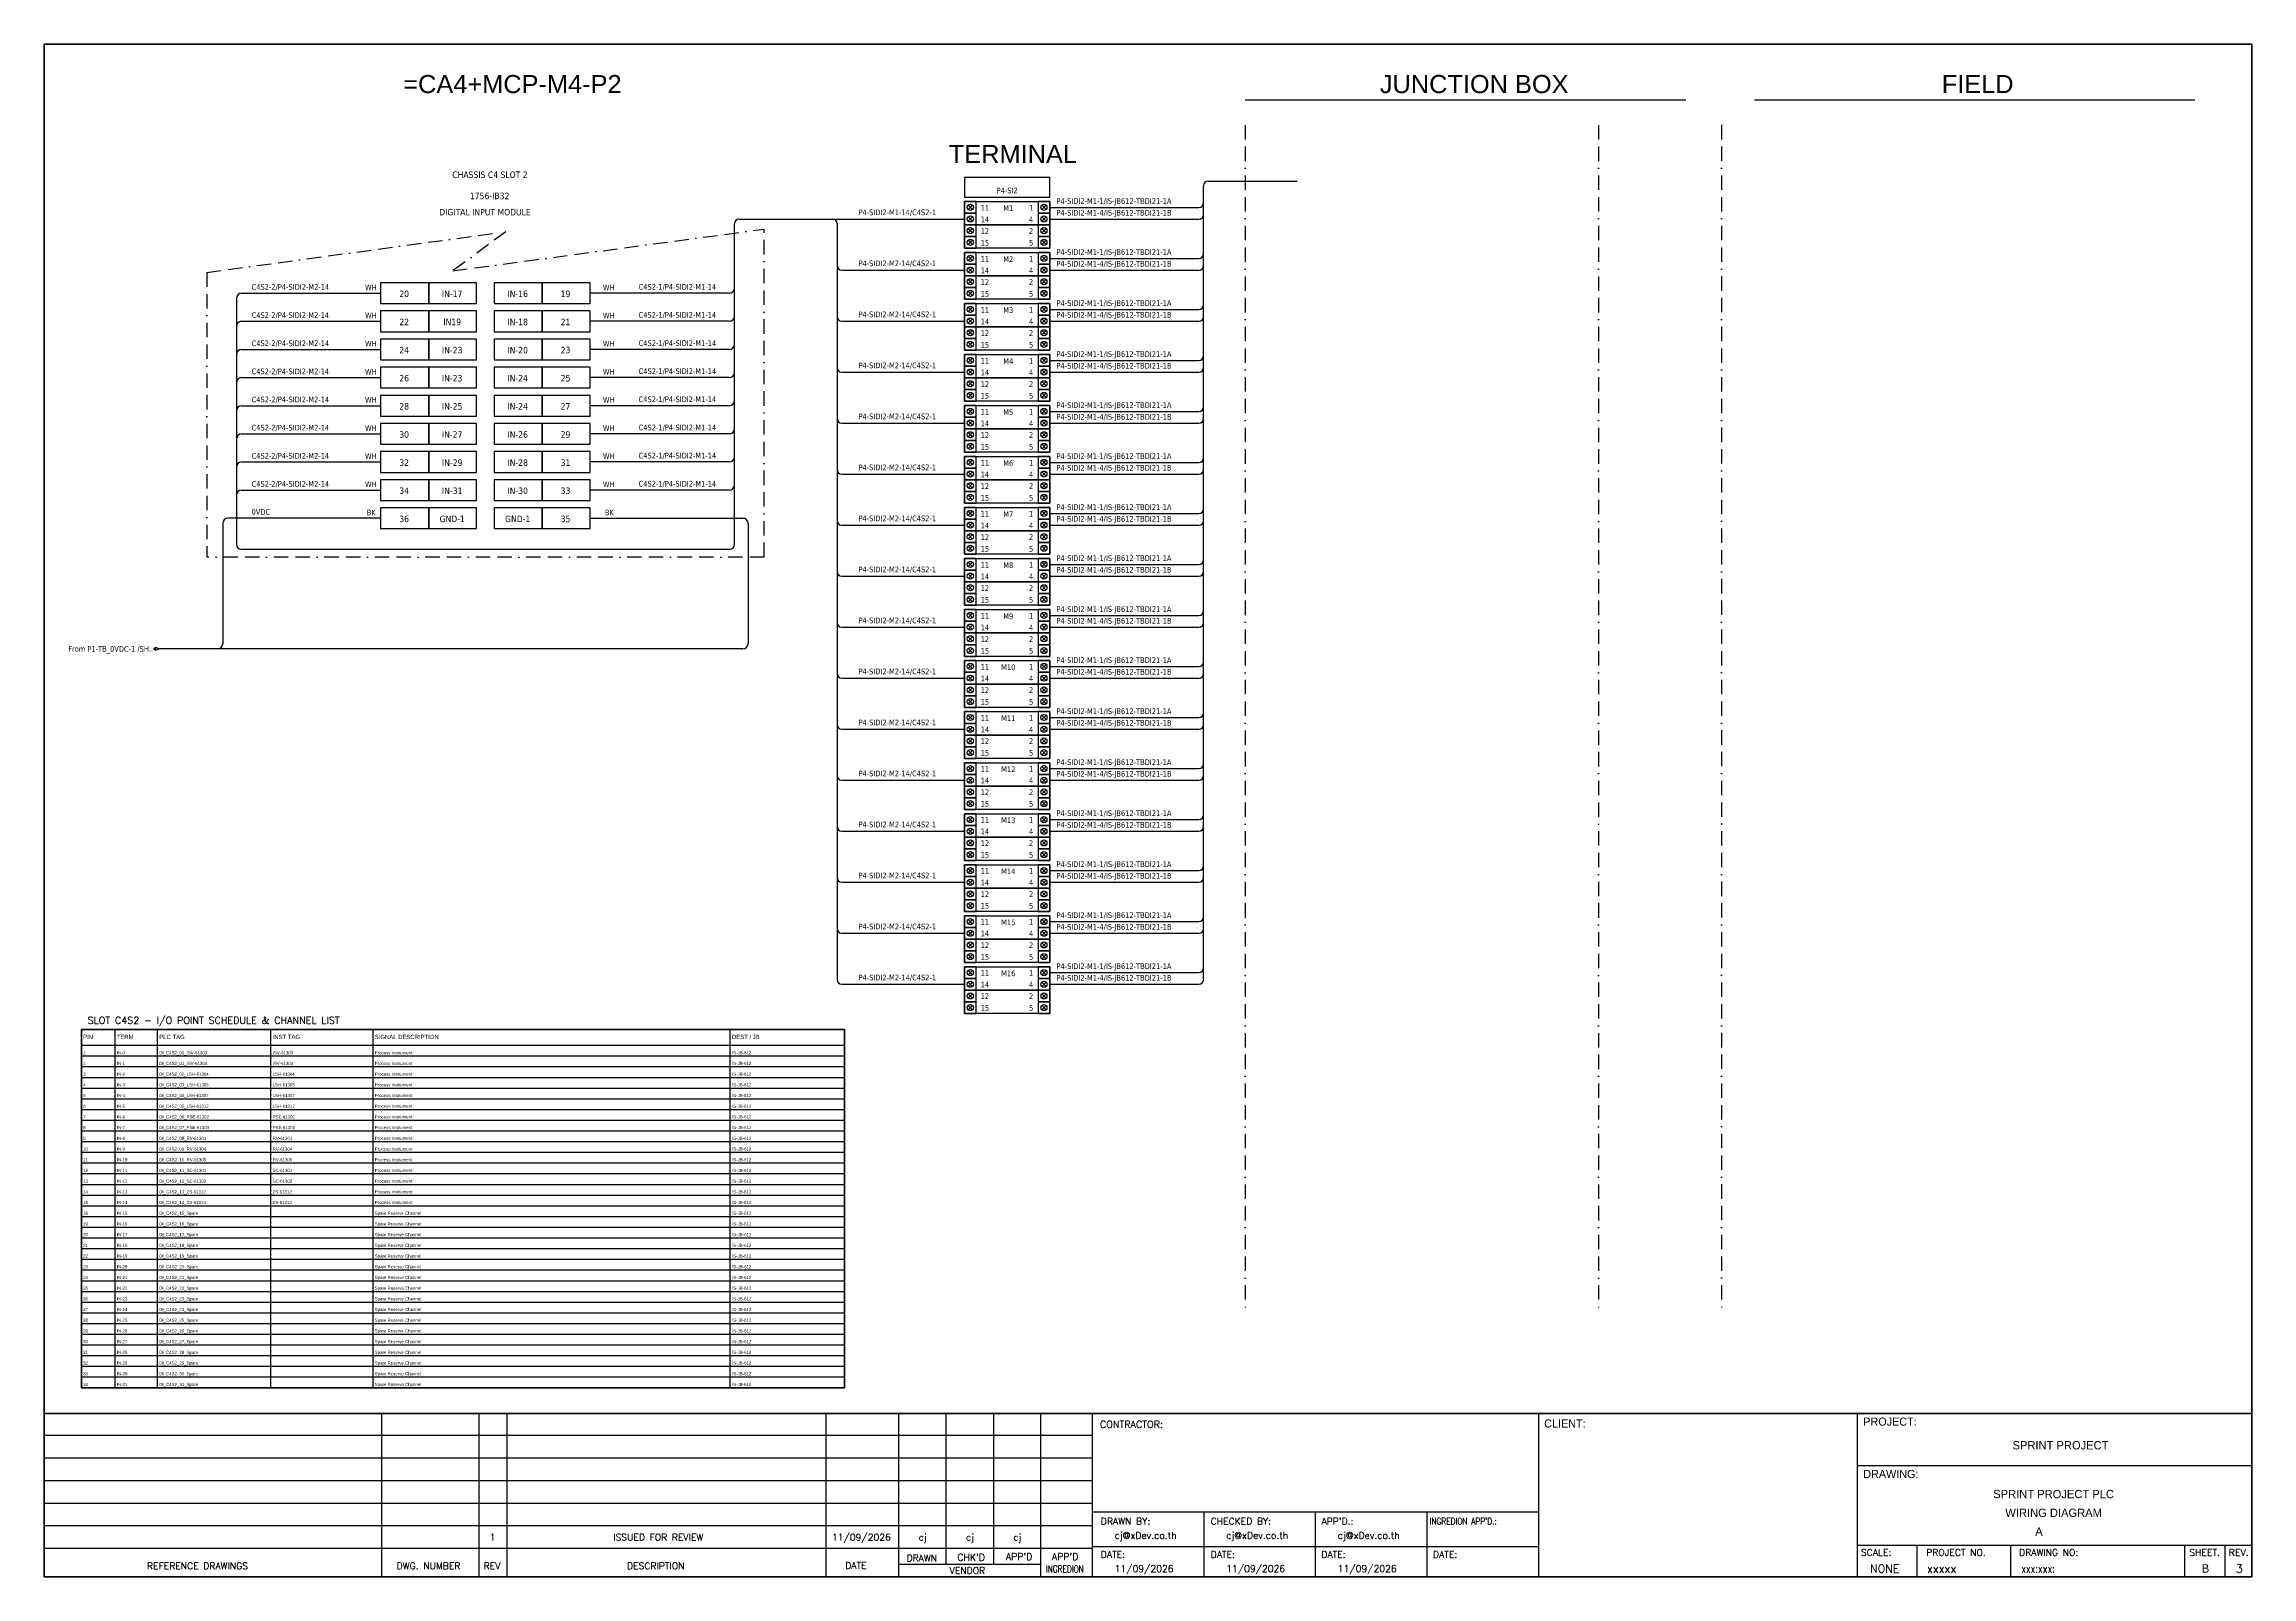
# Model space of a CAD drawing. Header units: millimetres. Extents: x 0 to 62600, y 0 to 14837.
# Drawn here: x 8387 to 12280, y 3004 to 5708 of the extents above; entities that cross this region are included whole.
import ezdxf
from ezdxf.enums import TextEntityAlignment as Align

# ---------------------------------------------------------------- set-up
doc = ezdxf.new("R2010")
doc.units = ezdxf.units.MM
doc.linetypes.add('BORDERX2', pattern=[88.9, 25.4, -12.7, 25.4, -12.7, 0, -12.7])
for name, color, linetype in [('GT_1', 9, 'Continuous'), ('HELPPOINT', 7, 'Continuous'), ('MEMBER', 7, 'Continuous'), ('VECTORS', 7, 'Continuous'), ('x01001-FrameArea', 2, 'BORDERX2')]:
    doc.layers.add(name, color=color, linetype=linetype)
for name, color, linetype, lineweight in [('IE-EQUIP', 253, 'Continuous', 25), ('IE-WIRE', 7, 'Continuous', 25), ('power', 7, 'Continuous', 25)]:
    doc.layers.add(name, color=color, linetype=linetype, lineweight=lineweight)
doc.styles.add('HTX11', font='O8111901')
doc.styles.add('ROMANS', font='romans.shx', dxfattribs={"width": 0.85, "height": 25})
doc.styles.get("Standard").update_dxf_attribs({"font": 'arial.ttf'})
doc.styles.add('Tahoma', font='')
doc.styles.get('Tahoma').set_extended_font_data('Tahoma')

# ---------------------------------------------------------------- blocks, each defined once
blk = doc.blocks.new('IS_HiC2821-1')
at = {"color": 1, "ltscale": 25.4}
for p, q in [((14.1, -6.5), (6.5, -14.1)), ((6.5, -6.5), (14.1, -14.1)), ((14.1, -27.1), (6.5, -34.8)), ((6.5, -27.1), (14.1, -34.8)), ((136.2, -6.5), (143.9, -14.1)), ((143.9, -6.5), (136.2, -14.1)), ((136.2, -27.1), (143.9, -34.8)), ((143.9, -27.1), (136.2, -34.8)), ((14.1, -47.7), (6.5, -55.4)), ((6.5, -47.7), (14.1, -55.4)), ((14.1, -68.3), (6.5, -76)), ((6.5, -68.3), (14.1, -76)), ((136.2, -47.7), (143.9, -55.4)), ((143.9, -47.7), (136.2, -55.4)), ((136.2, -68.3), (143.9, -76)), ((143.9, -68.3), (136.2, -76))]:
    blk.add_line(p, q, dxfattribs=at)
for points in [[(0, -20.6), (20.6, -20.6), (20.6, 0), (0, 0)], [(129.7, -20.6), (150.3, -20.6), (150.3, 0), (129.7, 0)], [(0, -41.2), (20.6, -41.2), (20.6, -20.6), (0, -20.6)], [(129.7, -41.2), (150.3, -41.2), (150.3, -20.6), (129.7, -20.6)], [(0, -61.8), (20.6, -61.8), (20.6, -41.2), (0, -41.2)], [(0, -82.4), (20.6, -82.4), (20.6, -61.8), (0, -61.8)], [(129.7, -61.8), (150.3, -61.8), (150.3, -41.2), (129.7, -41.2)], [(129.7, -82.4), (150.3, -82.4), (150.3, -61.8), (129.7, -61.8)]]:
    blk.add_lwpolyline(points, close=True, dxfattribs=at)
for points in [[(0, 0), (150.3, 0), (150.3, -41.2), (0, -41.2)], [(0, -41.2), (150.3, -41.2), (150.3, -82.4), (0, -82.4)]]:
    blk.add_lwpolyline(points, close=True)
for centre in [(10.3, -10.3), (10.3, -30.9), (140, -10.3), (140, -30.9), (10.3, -51.5), (10.3, -72.1), (140, -51.5), (140, -72.1)]:
    blk.add_circle(centre, 5.42, dxfattribs=at)
at = {"layer": 'power', "color": 7, "style": 'Tahoma'}
for s, p in [('11', (35.9, -10.8)), ('14', (35.9, -31.4)), ('4', (117.4, -31.4)), ('1', (117.4, -10.8)), ('12', (35.9, -52)), ('15', (35.9, -72.7)), ('2', (117.4, -52)), ('5', (117.4, -72.7))]:
    blk.add_text(s, height=9.97, dxfattribs=at).set_placement(p, align=Align.MIDDLE_CENTER)
blk = doc.blocks.new('xTerminal_fr_to')
at = {"layer": 'VECTORS', "color": 1, "true_color": 0xff0000}
for p, q in [((-11.3, 0), (-7.8, 0)), ((-7.8, 2.8), (0, 0)), ((-7.8, -2.8), (-7.8, 2.8)), ((-7.8, 2.8), (0, 0)), ((-7.8, 2.8), (-7.8, -2.8)), ((0, 0), (-7.8, -2.8)), ((0, 0), (-7.8, -2.8))]:
    blk.add_line(p, q, dxfattribs=at)

msp = doc.modelspace()

# ---------------------------------------------------------------- linework, layer by layer
for p, q in [((10504.8, 5609.9), (11281.5, 5609.9)), ((11402.6, 5609.9), (12179.3, 5609.9))]:
    msp.add_line(p, q)
at = {"color": 7}
for p, q in [((8452.3, 3942.1), (9798.1, 3942.1)), ((8511.6, 3338), (8511.6, 3970.1)), ((8586.6, 3338), (8586.6, 3970.1)), ((8786.6, 3338), (8786.6, 3970.1)), ((8966.6, 3338), (8966.6, 3970.1)), ((9596.6, 3338), (9596.6, 3970.1))]:
    msp.add_line(p, q, dxfattribs=at)
at = {"color": 8}
for p, q in [((8452.3, 3923.2), (9798.1, 3923.2)), ((8452.3, 3904.4), (9798.1, 3904.4)), ((8452.3, 3885.5), (9798.1, 3885.5)), ((8452.3, 3866.6), (9798.1, 3866.6)), ((8452.3, 3847.7), (9798.1, 3847.7)), ((8452.3, 3828.8), (9798.1, 3828.8)), ((8452.3, 3810), (9798.1, 3810)), ((8452.3, 3791.1), (9798.1, 3791.1)), ((8452.3, 3772.2), (9798.1, 3772.2)), ((8452.3, 3753.3), (9798.1, 3753.3)), ((8452.3, 3734.5), (9798.1, 3734.5)), ((8452.3, 3715.6), (9798.1, 3715.6)), ((8452.3, 3696.7), (9798.1, 3696.7)), ((8452.3, 3677.8), (9798.1, 3677.8)), ((8452.3, 3658.9), (9798.1, 3658.9)), ((8452.3, 3640.1), (9798.1, 3640.1)), ((8452.3, 3621.2), (9798.1, 3621.2)), ((8452.3, 3602.3), (9798.1, 3602.3)), ((8452.3, 3583.4), (9798.1, 3583.4)), ((8452.3, 3564.6), (9798.1, 3564.6)), ((8452.3, 3545.7), (9798.1, 3545.7)), ((8452.3, 3526.8), (9798.1, 3526.8)), ((8452.3, 3507.9), (9798.1, 3507.9)), ((8452.3, 3489), (9798.1, 3489)), ((8452.3, 3470.2), (9798.1, 3470.2)), ((8452.3, 3451.3), (9798.1, 3451.3)), ((8452.3, 3432.4), (9798.1, 3432.4)), ((8452.3, 3413.5), (9798.1, 3413.5)), ((8452.3, 3394.6), (9798.1, 3394.6)), ((8452.3, 3375.8), (9798.1, 3375.8)), ((8452.3, 3356.9), (9798.1, 3356.9))]:
    msp.add_line(p, q, dxfattribs=at)
at = {"color": 4}
for p, q in [((11688.9, 3060.3), (11688.9, 3004.2)), ((11854.2, 3060.3), (11854.2, 3004.2))]:
    msp.add_line(p, q, dxfattribs=at)
at = {"color": 4, "ltscale": 0.5}
for p, q in [((12161.3, 3060.3), (12161.3, 3004.2)), ((12161.3, 3060.3), (12161.3, 3004.2)), ((12232.5, 3060.3), (12232.5, 3004.2)), ((12232.5, 3060.3), (12232.5, 3004.2))]:
    msp.add_line(p, q, dxfattribs=at)
at = {"color": 4, "ltscale": 25.4}
msp.add_lwpolyline([(10009.7, 5438.2), (10160, 5438.2), (10160, 5473.4), (10009.7, 5473.4)], close=True, dxfattribs=at)
msp.add_lwpolyline([(8452.3, 3970.1), (9798.1, 3970.1), (9798.1, 3338), (8452.3, 3338)], close=True)
at = {"color": 7}
msp.add_lwpolyline([(8452.3, 3338), (9798.1, 3338), (9798.1, 3970.1), (8452.3, 3970.1), (8452.3, 3338)], dxfattribs=at)
at = {"layer": 'GT_1', "color": 4}
for p, q in [((8982, 3004.2), (8982, 3292.4)), ((9153.9, 3004.2), (9153.9, 3292.4)), ((9203, 3004.2), (9203, 3292.4)), ((9765.7, 3004.2), (9765.7, 3292.4)), ((9894, 3004.2), (9894, 3292.4)), ((9977.6, 3026), (9977.6, 3292.4)), ((10061.1, 3026), (10061.1, 3292.4)), ((10144.4, 3004.2), (10144.4, 3292.4)), ((10235.4, 3004.2), (10235.4, 3292.4)), ((11022.4, 3004.2), (11022.4, 3292.4)), ((11584.7, 3004.2), (11584.7, 3292.4)), ((11584.7, 3004.2), (11584.7, 3292.4)), ((11584.7, 3004.2), (11584.7, 3292.4)), ((10235.4, 3253.5), (8386.6, 3253.5)), ((10235.4, 3213.7), (8386.6, 3213.7)), ((10235.4, 3173.8), (8386.6, 3173.8)), ((10235.4, 3133.9), (8386.6, 3133.9)), ((11022.4, 3118.5), (10235.4, 3118.5)), ((10432.2, 3004.2), (10432.2, 3118.5)), ((10628.9, 3004.2), (10628.9, 3118.5)), ((10825.7, 3004.2), (10825.7, 3118.5)), ((10235.4, 3094), (8386.6, 3094)), ((10235.3, 3054), (8386.6, 3054)), ((11022.4, 3057.1), (10235.4, 3057.1)), ((11584.7, 3060.3), (12279.9, 3060.3)), ((10144.4, 3026), (9894, 3026))]:
    msp.add_line(p, q, dxfattribs=at)
at = {"layer": 'HELPPOINT', "color": 4, "lineweight": 35}
for p, q in [((8386.6, 3004.2), (8386.6, 5708.4)), ((8386.6, 5708.4), (12279.9, 5708.4)), ((8386.6, 3004.2), (8386.6, 5708.4)), ((8386.6, 5708.4), (12279.9, 5708.4)), ((12279.9, 5708.4), (12279.9, 3004.2)), ((12279.9, 5708.4), (12279.9, 3004.2)), ((12279.9, 3004.2), (8386.6, 3004.2)), ((12279.9, 3004.2), (8386.6, 3004.2))]:
    msp.add_line(p, q, dxfattribs=at)
at = {"layer": 'HELPPOINT', "color": 4}
for p, q in [((11584.7, 3200.8), (12279.9, 3200.8)), ((11584.7, 3200.8), (12279.9, 3200.8)), ((11584.7, 3060.3), (12279.9, 3060.3))]:
    msp.add_line(p, q, dxfattribs=at)
at = {"layer": 'IE-EQUIP', "linetype": 'Continuous', "ltscale": 25.4}
for points in [[(8980, 5250.7), (9064.7, 5250.7), (9064.7, 5287.4), (8980, 5287.4)], [(9064.7, 5250.7), (9149.3, 5250.7), (9149.3, 5287.4), (9064.7, 5287.4)], [(9180.2, 5250.7), (9264.8, 5250.7), (9264.8, 5287.4), (9180.2, 5287.4)], [(9264.8, 5250.7), (9349.5, 5250.7), (9349.5, 5287.4), (9264.8, 5287.4)], [(8980, 5201), (9064.7, 5201), (9064.7, 5237.7), (8980, 5237.7)], [(9064.7, 5201), (9149.3, 5201), (9149.3, 5237.7), (9064.7, 5237.7)], [(9180.2, 5201), (9264.8, 5201), (9264.8, 5237.7), (9180.2, 5237.7)], [(9264.8, 5201), (9349.5, 5201), (9349.5, 5237.7), (9264.8, 5237.7)], [(8980, 5151.4), (9064.7, 5151.4), (9064.7, 5188.1), (8980, 5188.1)], [(9064.7, 5151.4), (9149.3, 5151.4), (9149.3, 5188.1), (9064.7, 5188.1)], [(9180.2, 5151.4), (9264.8, 5151.4), (9264.8, 5188.1), (9180.2, 5188.1)], [(9264.8, 5151.4), (9349.5, 5151.4), (9349.5, 5188.1), (9264.8, 5188.1)], [(8980, 5101.8), (9064.7, 5101.8), (9064.7, 5138.5), (8980, 5138.5)], [(9064.7, 5101.8), (9149.3, 5101.8), (9149.3, 5138.5), (9064.7, 5138.5)], [(9180.2, 5101.8), (9264.8, 5101.8), (9264.8, 5138.5), (9180.2, 5138.5)], [(9264.8, 5101.8), (9349.5, 5101.8), (9349.5, 5138.5), (9264.8, 5138.5)], [(8980, 5052.1), (9064.7, 5052.1), (9064.7, 5088.8), (8980, 5088.8)], [(9064.7, 5052.1), (9149.3, 5052.1), (9149.3, 5088.8), (9064.7, 5088.8)], [(9180.2, 5052.1), (9264.8, 5052.1), (9264.8, 5088.8), (9180.2, 5088.8)], [(9264.8, 5052.1), (9349.5, 5052.1), (9349.5, 5088.8), (9264.8, 5088.8)], [(8980, 5002.5), (9064.7, 5002.5), (9064.7, 5039.2), (8980, 5039.2)], [(9064.7, 5002.5), (9149.3, 5002.5), (9149.3, 5039.2), (9064.7, 5039.2)], [(9180.2, 5002.5), (9264.8, 5002.5), (9264.8, 5039.2), (9180.2, 5039.2)], [(9264.8, 5002.5), (9349.5, 5002.5), (9349.5, 5039.2), (9264.8, 5039.2)], [(8980, 4952.9), (9064.7, 4952.9), (9064.7, 4989.6), (8980, 4989.6)], [(9064.7, 4952.9), (9149.3, 4952.9), (9149.3, 4989.6), (9064.7, 4989.6)], [(9180.2, 4952.9), (9264.8, 4952.9), (9264.8, 4989.6), (9180.2, 4989.6)], [(9264.8, 4952.9), (9349.5, 4952.9), (9349.5, 4989.6), (9264.8, 4989.6)], [(8980, 4903.2), (9064.7, 4903.2), (9064.7, 4939.9), (8980, 4939.9)], [(9064.7, 4903.2), (9149.3, 4903.2), (9149.3, 4939.9), (9064.7, 4939.9)], [(9180.2, 4903.2), (9264.8, 4903.2), (9264.8, 4939.9), (9180.2, 4939.9)], [(9264.8, 4903.2), (9349.5, 4903.2), (9349.5, 4939.9), (9264.8, 4939.9)], [(8980, 4853.6), (9064.7, 4853.6), (9064.7, 4890.3), (8980, 4890.3)], [(9064.7, 4853.6), (9149.3, 4853.6), (9149.3, 4890.3), (9064.7, 4890.3)], [(9180.2, 4853.6), (9264.8, 4853.6), (9264.8, 4890.3), (9180.2, 4890.3)], [(9264.8, 4853.6), (9349.5, 4853.6), (9349.5, 4890.3), (9264.8, 4890.3)]]:
    msp.add_lwpolyline(points, close=True, dxfattribs=at)
at = {"layer": 'IE-WIRE', "color": 4, "ltscale": 25.4}
for p, q in [((10431.1, 4057.7), (10431.1, 5458.7)), ((9603.9, 4825.5), (9603.9, 5391.7)), ((9785.2, 5391.7), (9785.2, 4057.7)), ((8725.6, 5259.8), (8725.6, 4825.5)), ((8734.8, 5269), (8980, 5269)), ((9594.8, 5269), (9349.5, 5269)), ((8734.8, 5219.4), (8980, 5219.4)), ((9594.8, 5219.4), (9349.5, 5219.4)), ((8734.8, 5169.8), (8980, 5169.8)), ((9594.8, 5169.8), (9349.5, 5169.8)), ((8734.8, 5120.1), (8980, 5120.1)), ((9594.8, 5120.1), (9349.5, 5120.1)), ((8734.8, 5070.5), (8980, 5070.5)), ((9594.8, 5070.5), (9349.5, 5070.5)), ((8734.8, 5020.9), (8980, 5020.9)), ((9594.8, 5020.9), (9349.5, 5020.9)), ((8734.8, 4971.2), (8980, 4971.2)), ((9594.8, 4971.2), (9349.5, 4971.2)), ((8734.8, 4921.6), (8980, 4921.6)), ((9594.8, 4921.6), (9349.5, 4921.6))]:
    msp.add_line(p, q, dxfattribs=at)
at = {"layer": 'IE-WIRE', "color": 4}
for p, q in [((10439.1, 5466.7), (10596.6, 5466.7)), ((10160, 5420.4), (10423.1, 5420.4)), ((9611.9, 5399.7), (10009.7, 5399.7)), ((10160, 5399.7), (10423.1, 5399.7)), ((9793.2, 5309.7), (10009.7, 5309.7)), ((10160, 5330.4), (10423.1, 5330.4)), ((10160, 5309.7), (10423.1, 5309.7)), ((9793.2, 5219.7), (10009.7, 5219.7)), ((10160, 5240.4), (10423.1, 5240.4)), ((10160, 5219.7), (10423.1, 5219.7)), ((10160, 5150.4), (10423.1, 5150.4)), ((9793.2, 5129.7), (10009.7, 5129.7)), ((10160, 5129.7), (10423.1, 5129.7)), ((9793.2, 5039.7), (10009.7, 5039.7)), ((10160, 5060.4), (10423.1, 5060.4)), ((10160, 5039.7), (10423.1, 5039.7)), ((9793.2, 4949.7), (10009.7, 4949.7)), ((10160, 4970.4), (10423.1, 4970.4)), ((10160, 4949.7), (10423.1, 4949.7)), ((10160, 4880.4), (10423.1, 4880.4)), ((9793.2, 4859.7), (10009.7, 4859.7)), ((10160, 4859.7), (10423.1, 4859.7)), ((8733.6, 4817.5), (9595.9, 4817.5)), ((10160, 4790.4), (10423.1, 4790.4)), ((9793.2, 4769.7), (10009.7, 4769.7)), ((10160, 4769.7), (10423.1, 4769.7)), ((9793.2, 4679.7), (10009.7, 4679.7)), ((10160, 4700.4), (10423.1, 4700.4)), ((10160, 4679.7), (10423.1, 4679.7)), ((10160, 4610.4), (10423.1, 4610.4)), ((9793.2, 4589.7), (10009.7, 4589.7)), ((10160, 4589.7), (10423.1, 4589.7)), ((10160, 4520.4), (10423.1, 4520.4)), ((9793.2, 4499.7), (10009.7, 4499.7)), ((10160, 4499.7), (10423.1, 4499.7)), ((9793.2, 4409.7), (10009.7, 4409.7)), ((10160, 4430.4), (10423.1, 4430.4)), ((10160, 4409.7), (10423.1, 4409.7)), ((10160, 4340.4), (10423.1, 4340.4)), ((9793.2, 4319.7), (10009.7, 4319.7)), ((10160, 4319.7), (10423.1, 4319.7)), ((10160, 4250.4), (10423.1, 4250.4)), ((9793.2, 4229.7), (10009.7, 4229.7)), ((10160, 4229.7), (10423.1, 4229.7)), ((9793.2, 4139.7), (10009.7, 4139.7)), ((10160, 4160.4), (10423.1, 4160.4)), ((10160, 4139.7), (10423.1, 4139.7)), ((9793.2, 4049.7), (10009.7, 4049.7)), ((10160, 4070.4), (10423.1, 4070.4)), ((10160, 4049.7), (10423.1, 4049.7))]:
    msp.add_line(p, q, dxfattribs=at)
at = {"layer": 'IE-WIRE', "color": 7, "ltscale": 25.4}
for p, q in [((8980, 4872), (8710.6, 4872)), ((9349.5, 4872), (9618.9, 4872)), ((8701.5, 4862.8), (8701.5, 4730.5)), ((9628, 4862.8), (9628, 4716.4)), ((8701.5, 4796.1), (8701.5, 4650.4)), ((9628, 4716.4), (9628, 4650.4)), ((9619, 4641.4), (8590, 4641.4))]:
    msp.add_line(p, q, dxfattribs=at)
at = {"layer": 'IE-WIRE', "color": 4}
for centre, start, end in [((10439.1, 5458.7), 90, 180), ((9611.9, 5391.7), 90, 180), ((9793.2, 5317.7), 180, 270), ((9793.2, 5227.7), 180, 270), ((9793.2, 5137.7), 180, 270), ((9793.2, 5047.7), 180, 270), ((9793.2, 4957.7), 180, 270), ((9793.2, 4867.7), 180, 270), ((8733.6, 4825.5), 180, 270), ((9793.2, 4777.7), 180, 270), ((9793.2, 4687.7), 180, 270), ((9793.2, 4597.7), 180, 270), ((9793.2, 4507.7), 180, 270), ((9793.2, 4417.7), 180, 270), ((9793.2, 4327.7), 180, 270), ((9793.2, 4237.7), 180, 270), ((9793.2, 4147.7), 180, 270), ((9793.2, 4057.7), 180, 270)]:
    msp.add_arc(centre, 8, start, end, dxfattribs=at)
at = {"layer": 'IE-WIRE', "color": 4, "ltscale": 25.4}
for centre, radius, start, end in [((10423.1, 5428.4), 8, 270, 0), ((9777.2, 5391.7), 8, 0, 90), ((10423.1, 5407.7), 8, 270, 0), ((10423.1, 5338.4), 8, 270, 0), ((10423.1, 5317.7), 8, 270, 0), ((8734.8, 5259.8), 9.17, 90, 180), ((9594.8, 5278.2), 9.17, 270, 0), ((8734.8, 5210.2), 9.17, 90, 180), ((9594.8, 5228.6), 9.17, 270, 0), ((10423.1, 5248.4), 8, 270, 0), ((10423.1, 5227.7), 8, 270, 0), ((9594.8, 5178.9), 9.17, 270, 0), ((8734.8, 5160.6), 9.17, 90, 180), ((10423.1, 5158.4), 8, 270, 0), ((8734.8, 5110.9), 9.17, 90, 180), ((9594.8, 5129.3), 9.17, 270, 0), ((10423.1, 5137.7), 8, 270, 0), ((8734.8, 5061.3), 9.17, 90, 180), ((9594.8, 5079.7), 9.17, 270, 0), ((10423.1, 5068.4), 8, 270, 0), ((9594.8, 5030), 9.17, 270, 0), ((10423.1, 5047.7), 8, 270, 0), ((8734.8, 5011.7), 9.17, 90, 180), ((8734.8, 4962), 9.17, 90, 180), ((9594.8, 4980.4), 9.17, 270, 0), ((10423.1, 4978.4), 8, 270, 0), ((10423.1, 4957.7), 8, 270, 0), ((8734.8, 4912.4), 9.17, 90, 180), ((9594.8, 4930.8), 9.17, 270, 0), ((10423.1, 4888.4), 8, 270, 0), ((10423.1, 4867.7), 8, 270, 0), ((9595.9, 4825.5), 8, 270, 0), ((10423.1, 4798.4), 8, 270, 0), ((10423.1, 4777.7), 8, 270, 0), ((10423.1, 4708.4), 8, 270, 0), ((10423.1, 4687.7), 8, 270, 0), ((10423.1, 4618.4), 8, 270, 0), ((10423.1, 4597.7), 8, 270, 0), ((10423.1, 4528.4), 8, 270, 0), ((10423.1, 4507.7), 8, 270, 0), ((10423.1, 4438.4), 8, 270, 0), ((10423.1, 4417.7), 8, 270, 0), ((10423.1, 4348.4), 8, 270, 0), ((10423.1, 4327.7), 8, 270, 0), ((10423.1, 4258.4), 8, 270, 0), ((10423.1, 4237.7), 8, 270, 0), ((10423.1, 4168.4), 8, 270, 0), ((10423.1, 4147.7), 8, 270, 0), ((10423.1, 4078.4), 8, 270, 0), ((10423.1, 4057.7), 8, 270, 0)]:
    msp.add_arc(centre, radius, start, end, dxfattribs=at)
at = {"layer": 'IE-WIRE', "color": 7, "ltscale": 25.4}
for centre, radius, start, end in [((8710.6, 4862.8), 9.14, 90, 180), ((9618.9, 4862.8), 9.14, 0, 90), ((8692.5, 4650.4), 8.96, 270, 0), ((9619, 4650.4), 8.96, 270, 0), ((9619, 4650.4), 8.96, 270, 0)]:
    msp.add_arc(centre, radius, start, end, dxfattribs=at)
at = {"layer": 'MEMBER', "color": 4, "lineweight": 35}
msp.add_line((8386.6, 3292.4), (12279.9, 3292.4), dxfattribs=at)
msp.add_line((8386.6, 3292.4), (12279.9, 3292.4), dxfattribs=at)
at = {"layer": 'MEMBER', "color": 4}
for p, q in [((11584.7, 3200.8), (12279.9, 3200.8)), ((11584.7, 3200.8), (12279.9, 3200.8)), ((11584.7, 3060.3), (12279.9, 3060.3)), ((11584.7, 3060.3), (12279.9, 3060.3))]:
    msp.add_line(p, q, dxfattribs=at)
at = {"layer": 'x01001-FrameArea'}
for p, q in [((10504.8, 5565.7), (10504.8, 3479.2)), ((11127.9, 5565.7), (11127.9, 3479.2)), ((11344.6, 5565.8), (11344.6, 3479.3)), ((8673.3, 5305.6), (9200.7, 5377.4)), ((9107.6, 5308.5), (9656.2, 5382.1)), ((9200.7, 5377.4), (9107.6, 5308.5)), ((9656.2, 4803.5), (9656.2, 5382.1)), ((8673.3, 5305.6), (8673.3, 4803.5)), ((9656.2, 4803.5), (8673.3, 4803.5))]:
    msp.add_line(p, q, dxfattribs=at)

# ---------------------------------------------------------------- block references
for name, p in [('IS_HiC2821-1', (10009.7, 5430.7)), ('IS_HiC2821-1', (10009.7, 5340.7)), ('IS_HiC2821-1', (10009.7, 5250.7)), ('IS_HiC2821-1', (10009.7, 5160.7)), ('IS_HiC2821-1', (10009.7, 5070.7)), ('IS_HiC2821-1', (10009.7, 4980.7)), ('IS_HiC2821-1', (10009.7, 4890.7)), ('IS_HiC2821-1', (10009.7, 4800.7)), ('IS_HiC2821-1', (10009.7, 4710.7)), ('xTerminal_fr_to', (8590, 4641.4)), ('IS_HiC2821-1', (10009.7, 4620.7)), ('IS_HiC2821-1', (10009.7, 4530.7)), ('IS_HiC2821-1', (10009.7, 4440.7)), ('IS_HiC2821-1', (10009.7, 4350.7)), ('IS_HiC2821-1', (10009.7, 4260.7)), ('IS_HiC2821-1', (10009.7, 4170.7)), ('IS_HiC2821-1', (10009.7, 4080.7))]:
    msp.add_blockref(name, p)

# ---------------------------------------------------------------- texts
at = {"color": 2}
for s, p in [('=CA4+MCP-M4-P2', (9019.9, 5622)), ('JUNCTION BOX', (10742.1, 5622)), ('FIELD', (11733, 5622)), ('TERMINAL', (9982, 5498.6))]:
    msp.add_text(s, height=32, dxfattribs=at).set_placement(p)
at = {"color": 2, "style": 'Tahoma'}
for s, height, p in [('CHASSIS C4 SLOT 2', 11.441, (9172.8, 5478)), ('DIGITAL INPUT MODULE', 11.441, (9164, 5412)), ('1756-IB32', 11.44, (9172.2, 5440.6)), ('20', 11.44, (9021.5, 5267.9)), ('IN-17', 11.44, (9106.2, 5267.9)), ('IN-16', 11.44, (9221.7, 5267.9)), ('19', 11.44, (9306, 5267.9)), ('22', 11.44, (9021.5, 5218.2)), ('IN19', 11.44, (9106.2, 5218.2)), ('IN-18', 11.44, (9221.7, 5218.2)), ('21', 11.44, (9306, 5218.2)), ('24', 11.44, (9021.5, 5168.6)), ('IN-23', 11.44, (9106.2, 5168.6)), ('IN-20', 11.44, (9221.7, 5168.6)), ('23', 11.44, (9306, 5168.6)), ('26', 11.44, (9021.5, 5119)), ('IN-23', 11.44, (9106.2, 5119)), ('IN-24', 11.44, (9221.7, 5119)), ('25', 11.44, (9306, 5119)), ('28', 11.44, (9021.5, 5069.3)), ('IN-25', 11.44, (9106.2, 5069.3)), ('IN-24', 11.44, (9221.7, 5069.3)), ('27', 11.44, (9306, 5069.3)), ('30', 11.44, (9021.5, 5019.7)), ('IN-27', 11.44, (9106.2, 5019.7)), ('IN-26', 11.44, (9221.7, 5019.7)), ('29', 11.44, (9306, 5019.7)), ('32', 11.44, (9021.5, 4970.1)), ('IN-29', 11.44, (9106.2, 4970.1)), ('IN-28', 11.44, (9221.7, 4970.1)), ('31', 11.44, (9306, 4970.1)), ('34', 11.44, (9021.5, 4920.4)), ('IN-31', 11.44, (9106.2, 4920.4)), ('IN-30', 11.44, (9221.7, 4920.4)), ('33', 11.44, (9306, 4920.4)), ('36', 11.44, (9021.5, 4870.8)), ('GND-1', 11.44, (9106.2, 4870.8)), ('GND-1', 11.44, (9221.7, 4870.8)), ('35', 11.44, (9306, 4870.8))]:
    msp.add_text(s, height=height, dxfattribs=at).set_placement(p, align=Align.MIDDLE_CENTER)
at = {"color": 4, "style": 'Tahoma'}
msp.add_text('P4-SI2', height=9.95, dxfattribs=at).set_placement((10084.9, 5450.3), align=Align.MIDDLE_CENTER)
for s, height, p in [('P4-SIDI2-M1-14/C4S2-1', 9.949, (9822.7, 5406.7)), ('P4-SIDI2-M1-1/IS-JB612-TBDI21-1A', 9.949, (10171.8, 5426.6)), ('P4-SIDI2-M1-4/IS-JB612-TBDI21-1B', 9.949, (10171.8, 5406)), ('P4-SIDI2-M1-1/IS-JB612-TBDI21-1A', 9.949, (10171.8, 5336.6)), ('P4-SIDI2-M2-14/C4S2-1', 9.949, (9822.7, 5316.7)), ('P4-SIDI2-M1-4/IS-JB612-TBDI21-1B', 9.949, (10171.8, 5316)), ('C4S2-2/P4-SIDI2-M2-14', 9.949, (8752.4, 5275)), ('WH', 9.95, (8952.5, 5274.3)), ('WH', 9.95, (9372, 5274.3)), ('C4S2-1/P4-SIDI2-M1-14', 9.949, (9434.9, 5275.3)), ('P4-SIDI2-M1-1/IS-JB612-TBDI21-1A', 9.949, (10171.8, 5246.6)), ('C4S2-2/P4-SIDI2-M2-14', 9.949, (8752.4, 5225.3)), ('WH', 9.95, (8952.5, 5224.6)), ('WH', 9.95, (9372, 5224.6)), ('C4S2-1/P4-SIDI2-M1-14', 9.949, (9434.9, 5225.7)), ('P4-SIDI2-M2-14/C4S2-1', 9.949, (9822.7, 5226.7)), ('P4-SIDI2-M1-4/IS-JB612-TBDI21-1B', 9.949, (10171.8, 5226)), ('C4S2-2/P4-SIDI2-M2-14', 9.949, (8752.4, 5175.7)), ('WH', 9.95, (8952.5, 5175)), ('WH', 9.95, (9372, 5175)), ('C4S2-1/P4-SIDI2-M1-14', 9.949, (9434.9, 5176)), ('P4-SIDI2-M2-14/C4S2-1', 9.949, (9822.7, 5136.7)), ('P4-SIDI2-M1-1/IS-JB612-TBDI21-1A', 9.949, (10171.8, 5156.6)), ('P4-SIDI2-M1-4/IS-JB612-TBDI21-1B', 9.949, (10171.8, 5136)), ('C4S2-2/P4-SIDI2-M2-14', 9.949, (8752.4, 5126.1)), ('WH', 9.95, (8952.5, 5125.4)), ('WH', 9.95, (9372, 5125.4)), ('C4S2-1/P4-SIDI2-M1-14', 9.949, (9434.9, 5126.4)), ('C4S2-2/P4-SIDI2-M2-14', 9.949, (8752.4, 5076.4)), ('WH', 9.95, (8952.5, 5075.7)), ('WH', 9.95, (9372, 5075.7)), ('C4S2-1/P4-SIDI2-M1-14', 9.949, (9434.9, 5076.8)), ('P4-SIDI2-M1-1/IS-JB612-TBDI21-1A', 9.949, (10171.8, 5066.6)), ('C4S2-2/P4-SIDI2-M2-14', 9.949, (8752.4, 5026.8)), ('WH', 9.95, (8952.5, 5026.1)), ('WH', 9.95, (9372, 5026.1)), ('C4S2-1/P4-SIDI2-M1-14', 9.949, (9434.9, 5027.1)), ('P4-SIDI2-M2-14/C4S2-1', 9.949, (9822.7, 5046.7)), ('P4-SIDI2-M1-4/IS-JB612-TBDI21-1B', 9.949, (10171.8, 5046)), ('C4S2-2/P4-SIDI2-M2-14', 9.949, (8752.4, 4977.2)), ('WH', 9.95, (8952.5, 4976.5)), ('WH', 9.95, (9372, 4976.5)), ('C4S2-1/P4-SIDI2-M1-14', 9.949, (9434.9, 4977.5)), ('P4-SIDI2-M1-1/IS-JB612-TBDI21-1A', 9.949, (10171.8, 4976.6)), ('P4-SIDI2-M2-14/C4S2-1', 9.949, (9822.7, 4956.7)), ('P4-SIDI2-M1-4/IS-JB612-TBDI21-1B', 9.949, (10171.8, 4956)), ('C4S2-2/P4-SIDI2-M2-14', 9.949, (8752.4, 4927.5)), ('WH', 9.95, (8952.5, 4926.8)), ('WH', 9.95, (9372, 4926.8)), ('C4S2-1/P4-SIDI2-M1-14', 9.949, (9434.9, 4927.9)), ('P4-SIDI2-M2-14/C4S2-1', 9.949, (9822.7, 4866.7)), ('P4-SIDI2-M1-1/IS-JB612-TBDI21-1A', 9.949, (10171.8, 4886.6)), ('P4-SIDI2-M1-4/IS-JB612-TBDI21-1B', 9.949, (10171.8, 4866)), ('P4-SIDI2-M1-1/IS-JB612-TBDI21-1A', 9.949, (10171.8, 4796.6)), ('P4-SIDI2-M2-14/C4S2-1', 9.949, (9822.7, 4776.7)), ('P4-SIDI2-M1-4/IS-JB612-TBDI21-1B', 9.949, (10171.8, 4776)), ('P4-SIDI2-M1-1/IS-JB612-TBDI21-1A', 9.949, (10171.8, 4706.6)), ('P4-SIDI2-M2-14/C4S2-1', 9.949, (9822.7, 4686.7)), ('P4-SIDI2-M1-4/IS-JB612-TBDI21-1B', 9.949, (10171.8, 4686)), ('P4-SIDI2-M2-14/C4S2-1', 9.949, (9822.7, 4596.7)), ('P4-SIDI2-M1-1/IS-JB612-TBDI21-1A', 9.949, (10171.8, 4616.6)), ('P4-SIDI2-M1-4/IS-JB612-TBDI21-1B', 9.949, (10171.8, 4596)), ('P4-SIDI2-M2-14/C4S2-1', 9.949, (9822.7, 4506.7)), ('P4-SIDI2-M1-1/IS-JB612-TBDI21-1A', 9.949, (10171.8, 4526.6)), ('P4-SIDI2-M1-4/IS-JB612-TBDI21-1B', 9.949, (10171.8, 4506)), ('P4-SIDI2-M1-1/IS-JB612-TBDI21-1A', 9.949, (10171.8, 4436.6)), ('P4-SIDI2-M2-14/C4S2-1', 9.949, (9822.7, 4416.7)), ('P4-SIDI2-M1-4/IS-JB612-TBDI21-1B', 9.949, (10171.8, 4416)), ('P4-SIDI2-M2-14/C4S2-1', 9.949, (9822.7, 4326.7)), ('P4-SIDI2-M1-1/IS-JB612-TBDI21-1A', 9.949, (10171.8, 4346.6)), ('P4-SIDI2-M1-4/IS-JB612-TBDI21-1B', 9.949, (10171.8, 4326)), ('P4-SIDI2-M2-14/C4S2-1', 9.949, (9822.7, 4236.7)), ('P4-SIDI2-M1-1/IS-JB612-TBDI21-1A', 9.949, (10171.8, 4256.6)), ('P4-SIDI2-M1-4/IS-JB612-TBDI21-1B', 9.949, (10171.8, 4236)), ('P4-SIDI2-M1-1/IS-JB612-TBDI21-1A', 9.949, (10171.8, 4166.6)), ('P4-SIDI2-M2-14/C4S2-1', 9.949, (9822.7, 4146.7)), ('P4-SIDI2-M1-4/IS-JB612-TBDI21-1B', 9.949, (10171.8, 4146)), ('P4-SIDI2-M2-14/C4S2-1', 9.949, (9822.7, 4056.7)), ('P4-SIDI2-M1-1/IS-JB612-TBDI21-1A', 9.949, (10171.8, 4076.6)), ('P4-SIDI2-M1-4/IS-JB612-TBDI21-1B', 9.949, (10171.8, 4056))]:
    msp.add_text(s, height=height, dxfattribs=at).set_placement(p)
at = {"color": 7, "style": 'Tahoma'}
for s, p in [('0VDC', (8752.4, 4878.2)), ('BK', (8955.5, 4877.2)), ('BK', (9375.4, 4877.2))]:
    msp.add_text(s, height=9.95, dxfattribs=at).set_placement(p)
msp.add_text('From P1-TB_0VDC-1 /SH..', height=9.949, dxfattribs=at).set_placement((8578.7, 4641.4), align=Align.MIDDLE_RIGHT)
at = {"color": 3}
for s, p in [('PIN', (8455.3, 3953.1)), ('TERM', (8514.6, 3953.1)), ('PLC TAG', (8589.6, 3953.1)), ('INST TAG', (8789.6, 3953.1)), ('SIGNAL DESCRIPTION', (8969.6, 3953.1)), ('DEST / JB', (9599.6, 3953.1))]:
    msp.add_text(s, height=7.5, dxfattribs=at).set_placement(p)
at = {"color": 7}
for s, p in [('3', (8455.3, 3888.5)), ('2', (8455.3, 3907.4)), ('1', (8455.3, 3926.2)), ('IN-0', (8514.6, 3926.2)), ('IN-1', (8514.6, 3907.4)), ('IN-2', (8514.6, 3888.5)), ('DI_C4S2_00_ISV-61303', (8589.6, 3926.2)), ('DI_C4S2_01_ISV-61304', (8589.6, 3907.4)), ('DI_C4S2_02_LSH-61304', (8589.6, 3888.5)), ('LSH-61304', (8789.6, 3888.5)), ('ISV-61303', (8789.6, 3926.2)), ('ISV-61304', (8789.6, 3907.4)), ('Process Instrument', (8969.6, 3926.2)), ('Process Instrument', (8969.6, 3907.4)), ('Process Instrument', (8969.6, 3888.5)), ('IS-JB-612', (9599.6, 3926.2)), ('IS-JB-612', (9599.6, 3907.4)), ('IS-JB-612', (9599.6, 3888.5)), ('4', (8455.3, 3869.6)), ('5', (8455.3, 3850.7)), ('IN-3', (8514.6, 3869.6)), ('IN-4', (8514.6, 3850.7)), ('DI_C4S2_03_LSH-61305', (8589.6, 3869.6)), ('DI_C4S2_04_LSH-61307', (8589.6, 3850.7)), ('LSH-61305', (8789.6, 3869.6)), ('LSH-61307', (8789.6, 3850.7)), ('Process Instrument', (8969.6, 3869.6)), ('Process Instrument', (8969.6, 3850.7)), ('IS-JB-612', (9599.6, 3869.6)), ('IS-JB-612', (9599.6, 3850.7)), ('6', (8455.3, 3831.8)), ('7', (8455.3, 3813)), ('IN-5', (8514.6, 3831.8)), ('IN-6', (8514.6, 3813)), ('DI_C4S2_05_LSH-61312', (8589.6, 3831.8)), ('DI_C4S2_06_PSE-61302', (8589.6, 3813)), ('LSH-61312', (8789.6, 3831.8)), ('PSE-61302', (8789.6, 3813)), ('Process Instrument', (8969.6, 3831.8)), ('Process Instrument', (8969.6, 3813)), ('IS-JB-612', (9599.6, 3831.8)), ('IS-JB-612', (9599.6, 3813)), ('8', (8455.3, 3794.1)), ('9', (8455.3, 3775.2)), ('IN-7', (8514.6, 3794.1)), ('IN-8', (8514.6, 3775.2)), ('DI_C4S2_07_PSE-61303', (8589.6, 3794.1)), ('DI_C4S2_08_RV-61301', (8589.6, 3775.2)), ('PSE-61303', (8789.6, 3794.1)), ('RV-61301', (8789.6, 3775.2)), ('Process Instrument', (8969.6, 3794.1)), ('Process Instrument', (8969.6, 3775.2)), ('IS-JB-612', (9599.6, 3794.1)), ('IS-JB-612', (9599.6, 3775.2)), ('10', (8455.3, 3756.3)), ('11', (8455.3, 3737.5)), ('IN-9', (8514.6, 3756.3)), ('IN-10', (8514.6, 3737.5)), ('DI_C4S2_09_RV-61304', (8589.6, 3756.3)), ('DI_C4S2_10_RV-61305', (8589.6, 3737.5)), ('RV-61304', (8789.6, 3756.3)), ('RV-61305', (8789.6, 3737.5)), ('Process Instrument', (8969.6, 3756.3)), ('Process Instrument', (8969.6, 3737.5)), ('IS-JB-612', (9599.6, 3756.3)), ('IS-JB-612', (9599.6, 3737.5)), ('12', (8455.3, 3718.6)), ('13', (8455.3, 3699.7)), ('IN-11', (8514.6, 3718.6)), ('IN-12', (8514.6, 3699.7)), ('DI_C4S2_11_SC-61301', (8589.6, 3718.6)), ('DI_C4S2_12_SC-61302', (8589.6, 3699.7)), ('SC-61301', (8789.6, 3718.6)), ('SC-61302', (8789.6, 3699.7)), ('Process Instrument', (8969.6, 3718.6)), ('Process Instrument', (8969.6, 3699.7)), ('IS-JB-612', (9599.6, 3718.6)), ('IS-JB-612', (9599.6, 3699.7)), ('14', (8455.3, 3680.8)), ('15', (8455.3, 3661.9)), ('IN-13', (8514.6, 3680.8)), ('IN-14', (8514.6, 3661.9)), ('DI_C4S2_13_ZS-61312', (8589.6, 3680.8)), ('DI_C4S2_14_ZS-61313', (8589.6, 3661.9)), ('ZS-61312', (8789.6, 3680.8)), ('ZS-61313', (8789.6, 3661.9)), ('Process Instrument', (8969.6, 3680.8)), ('Process Instrument', (8969.6, 3661.9)), ('IS-JB-612', (9599.6, 3680.8)), ('IS-JB-612', (9599.6, 3661.9)), ('16', (8455.3, 3643.1)), ('19', (8455.3, 3624.2)), ('IN-15', (8514.6, 3643.1)), ('IN-16', (8514.6, 3624.2)), ('DI_C4S2_15_Spare', (8589.6, 3643.1)), ('DI_C4S2_16_Spare', (8589.6, 3624.2)), ('Spare Reserve Channel', (8969.6, 3643.1)), ('Spare Reserve Channel', (8969.6, 3624.2)), ('IS-JB-612', (9599.6, 3643.1)), ('IS-JB-612', (9599.6, 3624.2)), ('20', (8455.3, 3605.3)), ('21', (8455.3, 3586.4)), ('IN-17', (8514.6, 3605.3)), ('IN-18', (8514.6, 3586.4)), ('DI_C4S2_17_Spare', (8589.6, 3605.3)), ('DI_C4S2_18_Spare', (8589.6, 3586.4)), ('Spare Reserve Channel', (8969.6, 3605.3)), ('Spare Reserve Channel', (8969.6, 3586.4)), ('IS-JB-612', (9599.6, 3605.3)), ('IS-JB-612', (9599.6, 3586.4)), ('22', (8455.3, 3567.6)), ('23', (8455.3, 3548.7)), ('IN-19', (8514.6, 3567.6)), ('IN-20', (8514.6, 3548.7)), ('DI_C4S2_19_Spare', (8589.6, 3567.6)), ('DI_C4S2_20_Spare', (8589.6, 3548.7)), ('Spare Reserve Channel', (8969.6, 3567.6)), ('Spare Reserve Channel', (8969.6, 3548.7)), ('IS-JB-612', (9599.6, 3567.6)), ('IS-JB-612', (9599.6, 3548.7)), ('24', (8455.3, 3529.8)), ('25', (8455.3, 3510.9)), ('IN-21', (8514.6, 3529.8)), ('IN-22', (8514.6, 3510.9)), ('DI_C4S2_21_Spare', (8589.6, 3529.8)), ('DI_C4S2_22_Spare', (8589.6, 3510.9)), ('Spare Reserve Channel', (8969.6, 3529.8)), ('Spare Reserve Channel', (8969.6, 3510.9)), ('IS-JB-612', (9599.6, 3529.8)), ('IS-JB-612', (9599.6, 3510.9)), ('26', (8455.3, 3492)), ('27', (8455.3, 3473.2)), ('IN-23', (8514.6, 3492)), ('IN-24', (8514.6, 3473.2)), ('DI_C4S2_23_Spare', (8589.6, 3492)), ('DI_C4S2_24_Spare', (8589.6, 3473.2)), ('Spare Reserve Channel', (8969.6, 3492)), ('Spare Reserve Channel', (8969.6, 3473.2)), ('IS-JB-612', (9599.6, 3492)), ('IS-JB-612', (9599.6, 3473.2)), ('28', (8455.3, 3454.3)), ('29', (8455.3, 3435.4)), ('IN-25', (8514.6, 3454.3)), ('IN-26', (8514.6, 3435.4)), ('DI_C4S2_25_Spare', (8589.6, 3454.3)), ('DI_C4S2_26_Spare', (8589.6, 3435.4)), ('Spare Reserve Channel', (8969.6, 3454.3)), ('Spare Reserve Channel', (8969.6, 3435.4)), ('IS-JB-612', (9599.6, 3454.3)), ('IS-JB-612', (9599.6, 3435.4)), ('30', (8455.3, 3416.5)), ('31', (8455.3, 3397.6)), ('IN-27', (8514.6, 3416.5)), ('IN-28', (8514.6, 3397.6)), ('DI_C4S2_27_Spare', (8589.6, 3416.5)), ('DI_C4S2_28_Spare', (8589.6, 3397.6)), ('Spare Reserve Channel', (8969.6, 3416.5)), ('Spare Reserve Channel', (8969.6, 3397.6)), ('IS-JB-612', (9599.6, 3416.5)), ('IS-JB-612', (9599.6, 3397.6)), ('32', (8455.3, 3378.8)), ('33', (8455.3, 3359.9)), ('IN-29', (8514.6, 3378.8)), ('IN-30', (8514.6, 3359.9)), ('DI_C4S2_29_Spare', (8589.6, 3378.8)), ('DI_C4S2_30_Spare', (8589.6, 3359.9)), ('Spare Reserve Channel', (8969.6, 3378.8)), ('Spare Reserve Channel', (8969.6, 3359.9)), ('IS-JB-612', (9599.6, 3378.8)), ('IS-JB-612', (9599.6, 3359.9)), ('34', (8455.3, 3341)), ('IN-31', (8514.6, 3341)), ('DI_C4S2_31_Spare', (8589.6, 3341)), ('Spare Reserve Channel', (8969.6, 3341)), ('IS-JB-612', (9599.6, 3341))]:
    msp.add_text(s, height=5.5, dxfattribs=at).set_placement(p)
at = {"color": 4, "ltscale": 100, "style": 'HTX11'}
for s, p in [('SPRINT PROJECT', (11942.5, 3236.4)), ('SPRINT PROJECT PLC', (11930.3, 3150.3)), ('WIRING DIAGRAM', (11930.3, 3117.3))]:
    msp.add_text(s, height=14.693, dxfattribs=at).set_placement(p, align=Align.MIDDLE_CENTER)
at = {"style": 'HTX11'}
for tag, text, height, p in [('A', 'A', 14.8, (11904.4, 3084)), ('B', 'CHASSIS C4 SLOT 2', 14.821, (12198.2, 3019.1))]:
    msp.add_attdef(tag, text=text, height=height, dxfattribs=at).set_placement(p, align=Align.MIDDLE_CENTER)
at = {"layer": 'GT_1', "color": 4, "style": 'HTX11'}
for s, p in [('CLIENT:', (11031.9, 3267.7)), ('PROJECT:', (11594.6, 3271)), ('DRAWING:', (11594.6, 3178.6))]:
    msp.add_text(s, height=14.25, dxfattribs=at).set_placement(p)
at = {"layer": 'MEMBER', "color": 4, "ltscale": 0.8, "style": 'ROMANS'}
for s, height, p in [('SLOT C4S2 - I/O POINT SCHEDULE & CHANNEL LIST', 12.35, (8463.2, 3979.8)), ('CONTRACTOR:', 12.35, (10248.5, 3267)), ('DRAWN BY:', 11.88, (10250, 3096.4)), ('cj@xDev.co.th', 11.875, (10274.4, 3071.4)), ('CHECKED BY:', 11.875, (10443.9, 3096.4)), ('cj@xDev.co.th', 11.875, (10471.2, 3071.4)), ("APP'D.:", 11.88, (10639.1, 3096.4)), ('cj@xDev.co.th', 11.875, (10667.9, 3071.4)), ('DRAWN', 11.88, (9907.4, 3031.5)), ("CHK'D", 11.88, (9997.2, 3032.7)), ("APP'D", 11.88, (10082.8, 3033.9)), ("APP'D", 11.88, (10164, 3033.9)), ('DATE:', 11.88, (10250, 3037.8)), ('DATE:', 11.88, (10443.9, 3037.8)), ('DATE:', 11.88, (10639.1, 3037.8)), ('DATE:', 11.88, (10835.9, 3037.8)), ('SCALE:', 11.88, (11590.6, 3041.3)), ('PROJECT NO.', 11.875, (11705.8, 3041.3)), ('DRAWING NO:', 11.875, (11869.5, 3041.3)), ('SHEET.', 12, (12169.3, 3041.3)), ('REV.', 12, (12239.2, 3041.3)), ('REFERENCE DRAWINGS', 11.875, (8568, 3017.7)), ('DWG. NUMBER', 11.875, (9008.2, 3017.7)), ('REV', 11.88, (9161.7, 3017.7)), ('DESCRIPTION', 11.875, (9414.6, 3017.7)), ('DATE', 11.88, (9799.4, 3018.4)), ('VENDOR', 11.88, (9983.5, 3009.3)), ('11/09/2026', 11.88, (10274.4, 3012.7)), ('11/09/2026', 11.88, (10471.2, 3012.7)), ('11/09/2026', 11.88, (10667.9, 3012.7)), ('NONE', 14.23, (11606.6, 3011.6)), ('xxxxx', 14.23, (11707, 3011.6))]:
    msp.add_text(s, height=height, dxfattribs=at).set_placement(p)
for s, height, p in [('1', 11.9, (9177.5, 3074.1)), ('ISSUED FOR REVIEW', 11.875, (9469.6, 3074.1)), ('11/09/2026', 11.88, (9827.8, 3074.1)), ('cj', 11.88, (9935.7, 3074.1)), ('cj', 11.88, (10019.3, 3074.1)), ('cj', 11.88, (10102.8, 3074.1))]:
    msp.add_text(s, height=height, dxfattribs=at).set_placement(p, align=Align.MIDDLE_CENTER)
at = {"layer": 'MEMBER', "color": 4, "ltscale": 0.8, "style": 'ROMANS', "width": 0.8}
for s, height, p in [("INGREDION APP'D.:", 11.875, (10829.9, 3096.4)), ('INGREDION', 11.88, (10153.2, 3012.2)), ('xxx:xxx:', 14.23, (11873.2, 3011.6))]:
    msp.add_text(s, height=height, dxfattribs=at).set_placement(p)
at = {"layer": 'MEMBER', "color": 4, "ltscale": 0.8, "style": 'ROMANS'}
msp.add_text('3', height=14.2, dxfattribs=at).set_placement((12257.8, 3011.6), align=Align.CENTER)
at = {"layer": 'power', "color": 7, "style": 'Tahoma'}
for s, p in [('M1', (10086.8, 5419)), ('M2', (10086.8, 5329)), ('M3', (10086.8, 5239)), ('M4', (10086.8, 5149)), ('M5', (10086.8, 5059)), ('M6', (10086.8, 4969)), ('M7', (10086.8, 4879)), ('M8', (10086.8, 4789)), ('M9', (10086.8, 4699)), ('M10', (10086.8, 4609)), ('M11', (10086.8, 4519)), ('M12', (10086.8, 4429)), ('M13', (10086.8, 4339)), ('M14', (10086.8, 4249)), ('M15', (10086.8, 4159)), ('M16', (10086.8, 4069))]:
    msp.add_text(s, height=9.97, dxfattribs=at).set_placement(p, align=Align.MIDDLE_CENTER)

doc.saveas('drawing.dxf')
